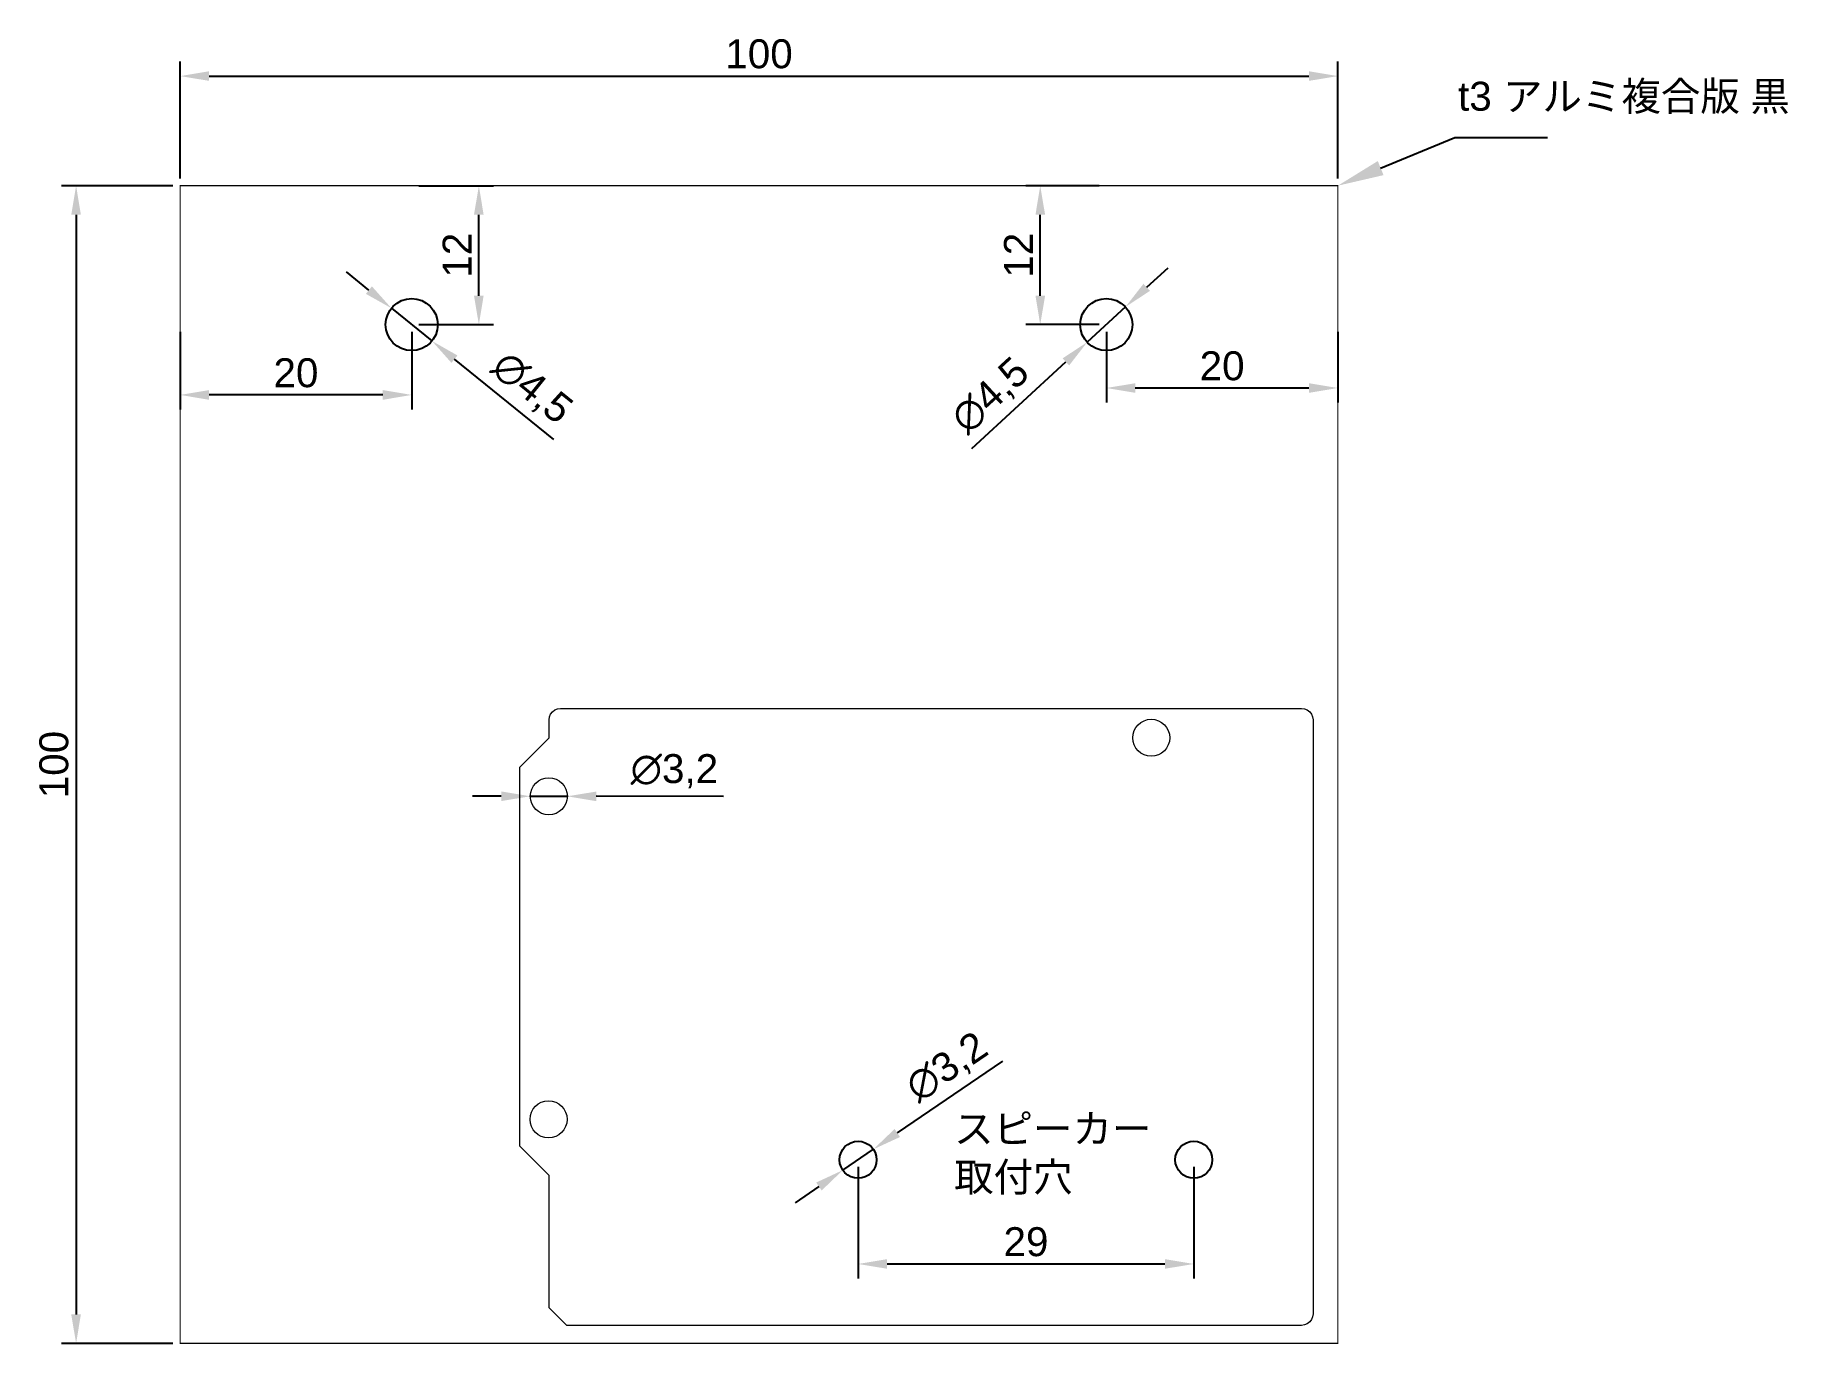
# Model space of a CAD drawing. Header units: millimetres. Extents: x 2437 to 2589, y 1883 to 1996.
import ezdxf
from ezdxf import colors
from ezdxf.entities.mleader import LeaderData, LeaderLine
from ezdxf.math import Vec2, Vec3

# ---------------------------------------------------------------- set-up
doc = ezdxf.new("R2010")
doc.units = ezdxf.units.MM
doc.layers.add('Incisione', color=7, linetype='Continuous', true_color=0x1710ff)
doc.layers.add('Taglio', color=7, linetype='Continuous', true_color=0xc0240f)
doc.styles.get("Standard").update_dxf_attribs({"font": 'arial.ttf'})
doc.dimstyles.new('ISO-25', dxfattribs={"dimtxt": 2.5, "dimasz": 2.5, "dimexe": 1.25, "dimexo": 0.625, "dimtad": 1, "dimtxsty": 'Standard', "dimcen": 2.5, "dimadec": 0, "dimazin": 0, "dimtfac": 1, "dimtmove": 0, "dimatfit": 3, "dimfxl": 1, "dimarcsym": 0})

# ---------------------------------------------------------------- blocks, each defined once
blk = doc.blocks.new('*D4')
at = {"color": 0, "lineweight": -2, "transparency": 16777216}
for p, q in [((2449.69, 1983.2), (2449.69, 1993.29)), ((2549.69, 1983.2), (2549.69, 1993.29)), ((2452.19, 1992.04), (2547.19, 1992.04))]:
    blk.add_line(p, q, dxfattribs=at)
at = {"color": 0, "transparency": 16777216}
for points in [[(2452.19, 1992.46), (2452.19, 1991.63), (2449.69, 1992.04)], [(2547.19, 1992.46), (2547.19, 1991.63), (2549.69, 1992.04)]]:
    blk.add_solid(points, dxfattribs=at)
at = {"layer": 'Defpoints', "color": 0, "transparency": 16777216}
for p in [(2549.69, 1992.04), (2449.69, 1982.57), (2549.69, 1982.57)]:
    blk.add_point(p, dxfattribs=at)
at = {"color": 0, "transparency": 16777216, "insert": (2499.69, 1993.95), "char_height": 2.5, "attachment_point": 5}
blk.add_mtext('100', dxfattribs=at)
blk = doc.blocks.new('*D5')
at = {"color": 0, "lineweight": -2, "transparency": 16777216}
for p, q in [((2449.06, 1982.57), (2439.45, 1982.57)), ((2440.7, 1980.07), (2440.7, 1885.07)), ((2449.06, 1882.57), (2439.45, 1882.57))]:
    blk.add_line(p, q, dxfattribs=at)
at = {"color": 0, "transparency": 16777216}
for points in [[(2440.28, 1980.07), (2441.11, 1980.07), (2440.7, 1982.57)], [(2440.28, 1885.07), (2441.11, 1885.07), (2440.7, 1882.57)]]:
    blk.add_solid(points, dxfattribs=at)
at = {"layer": 'Defpoints', "color": 0, "transparency": 16777216}
for p in [(2449.69, 1982.57), (2440.7, 1882.57), (2449.69, 1882.57)]:
    blk.add_point(p, dxfattribs=at)
at = {"color": 0, "transparency": 16777216, "insert": (2438.79, 1932.57), "char_height": 2.5, "attachment_point": 5, "rotation": 90}
blk.add_mtext('100', dxfattribs=at)
blk = doc.blocks.new('*D8')
at = {"color": 0, "lineweight": -2, "transparency": 16777216}
for p, q in [((2465.99, 1973.56), (2464.05, 1975.13)), ((2467.94, 1971.99), (2471.44, 1969.16)), ((2481.97, 1960.66), (2473.38, 1967.59))]:
    blk.add_line(p, q, dxfattribs=at)
at = {"color": 0, "transparency": 16777216}
for points in [[(2466.25, 1973.88), (2465.73, 1973.23), (2467.94, 1971.99)], [(2473.64, 1967.91), (2473.12, 1967.27), (2471.44, 1969.16)]]:
    blk.add_solid(points, dxfattribs=at)
at = {"layer": 'Defpoints', "color": 0, "transparency": 16777216}
for p in [(2467.94, 1971.99), (2471.44, 1969.16)]:
    blk.add_point(p, dxfattribs=at)
at = {"color": 0, "transparency": 16777216, "insert": (2480.01, 1965.02), "char_height": 2.5, "attachment_point": 5, "rotation": 321.0843}
blk.add_mtext('∅4,5', dxfattribs=at)
blk = doc.blocks.new('*D9')
at = {"color": 0, "lineweight": -2, "transparency": 16777216}
for p, q in [((2470.31, 1982.57), (2476.74, 1982.57)), ((2475.49, 1973.07), (2475.49, 1980.07)), ((2470.31, 1970.57), (2476.74, 1970.57))]:
    blk.add_line(p, q, dxfattribs=at)
at = {"color": 0, "transparency": 16777216}
for points in [[(2475.07, 1980.07), (2475.9, 1980.07), (2475.49, 1982.57)], [(2475.07, 1973.07), (2475.9, 1973.07), (2475.49, 1970.57)]]:
    blk.add_solid(points, dxfattribs=at)
at = {"layer": 'Defpoints', "color": 0, "transparency": 16777216}
for p in [(2469.69, 1982.57), (2475.49, 1982.57), (2469.69, 1970.57)]:
    blk.add_point(p, dxfattribs=at)
at = {"color": 0, "transparency": 16777216, "insert": (2473.61, 1976.57), "char_height": 2.5, "attachment_point": 5, "rotation": 90}
blk.add_mtext('12', dxfattribs=at)
blk = doc.blocks.new('*D10')
at = {"color": 0, "lineweight": -2, "transparency": 16777216}
for p, q in [((2449.69, 1969.95), (2449.69, 1963.25)), ((2469.69, 1969.95), (2469.69, 1963.25)), ((2467.19, 1964.5), (2452.19, 1964.5))]:
    blk.add_line(p, q, dxfattribs=at)
at = {"color": 0, "transparency": 16777216}
for points in [[(2452.19, 1964.92), (2452.19, 1964.08), (2449.69, 1964.5)], [(2467.19, 1964.92), (2467.19, 1964.08), (2469.69, 1964.5)]]:
    blk.add_solid(points, dxfattribs=at)
at = {"layer": 'Defpoints', "color": 0, "transparency": 16777216}
for p in [(2449.69, 1970.57), (2469.69, 1970.57), (2449.69, 1964.5)]:
    blk.add_point(p, dxfattribs=at)
at = {"color": 0, "transparency": 16777216, "insert": (2459.69, 1966.4), "char_height": 2.5, "attachment_point": 5}
blk.add_mtext('20', dxfattribs=at)
blk = doc.blocks.new('*D11')
at = {"color": 0, "lineweight": -2, "transparency": 16777216}
for p, q in [((2533.18, 1973.8), (2535.02, 1975.49)), ((2531.34, 1972.1), (2528.03, 1969.05)), ((2518.08, 1959.87), (2526.2, 1967.35))]:
    blk.add_line(p, q, dxfattribs=at)
at = {"color": 0, "transparency": 16777216}
for points in [[(2532.9, 1974.1), (2533.46, 1973.49), (2531.34, 1972.1)], [(2525.91, 1967.66), (2526.48, 1967.05), (2528.03, 1969.05)]]:
    blk.add_solid(points, dxfattribs=at)
at = {"layer": 'Defpoints', "color": 0, "transparency": 16777216}
for p in [(2531.34, 1972.1), (2528.03, 1969.05)]:
    blk.add_point(p, dxfattribs=at)
at = {"color": 0, "transparency": 16777216, "insert": (2519.75, 1964.36), "char_height": 2.5, "attachment_point": 5, "rotation": 42.7}
blk.add_mtext('∅4,5', dxfattribs=at)
blk = doc.blocks.new('*D12')
at = {"color": 0, "lineweight": -2, "transparency": 16777216}
for p, q in [((2529.69, 1969.95), (2529.69, 1963.85)), ((2549.69, 1969.95), (2549.69, 1963.85)), ((2532.19, 1965.1), (2547.19, 1965.1))]:
    blk.add_line(p, q, dxfattribs=at)
at = {"color": 0, "transparency": 16777216}
for points in [[(2532.19, 1965.51), (2532.19, 1964.68), (2529.69, 1965.1)], [(2547.19, 1965.51), (2547.19, 1964.68), (2549.69, 1965.1)]]:
    blk.add_solid(points, dxfattribs=at)
at = {"layer": 'Defpoints', "color": 0, "transparency": 16777216}
for p in [(2529.69, 1970.57), (2549.69, 1970.57), (2549.69, 1965.1)]:
    blk.add_point(p, dxfattribs=at)
at = {"color": 0, "transparency": 16777216, "insert": (2539.69, 1967), "char_height": 2.5, "attachment_point": 5}
blk.add_mtext('20', dxfattribs=at)
blk = doc.blocks.new('*D13')
at = {"color": 0, "lineweight": -2, "transparency": 16777216}
for p, q in [((2529.06, 1982.57), (2522.73, 1982.57)), ((2523.98, 1973.07), (2523.98, 1980.07)), ((2529.06, 1970.57), (2522.73, 1970.57))]:
    blk.add_line(p, q, dxfattribs=at)
at = {"color": 0, "transparency": 16777216}
for points in [[(2523.57, 1980.07), (2524.4, 1980.07), (2523.98, 1982.57)], [(2523.57, 1973.07), (2524.4, 1973.07), (2523.98, 1970.57)]]:
    blk.add_solid(points, dxfattribs=at)
at = {"layer": 'Defpoints', "color": 0, "transparency": 16777216}
for p in [(2523.98, 1982.57), (2529.69, 1982.57), (2529.69, 1970.57)]:
    blk.add_point(p, dxfattribs=at)
at = {"color": 0, "transparency": 16777216, "insert": (2522.1, 1976.57), "char_height": 2.5, "attachment_point": 5, "rotation": 90}
blk.add_mtext('12', dxfattribs=at)
blk = doc.blocks.new('*D19')
at = {"layer": 'Defpoints', "color": 0, "transparency": 16777216}
for p in [(2479.93, 1929.83), (2483.13, 1929.83)]:
    blk.add_point(p, dxfattribs=at)
at = {"layer": 'Taglio', "color": 0, "lineweight": -2, "transparency": 16777216}
for p, q in [((2477.43, 1929.83), (2474.93, 1929.84)), ((2479.93, 1929.83), (2483.13, 1929.83)), ((2496.63, 1929.81), (2485.63, 1929.83))]:
    blk.add_line(p, q, dxfattribs=at)
at = {"layer": 'Taglio', "color": 0, "transparency": 16777216}
for points in [[(2477.44, 1930.25), (2477.43, 1929.42), (2479.93, 1929.83)], [(2485.64, 1930.24), (2485.63, 1929.41), (2483.13, 1929.83)]]:
    blk.add_solid(points, dxfattribs=at)
at = {"layer": 'Taglio', "color": 0, "transparency": 16777216, "insert": (2492.38, 1931.99), "char_height": 2.5, "attachment_point": 5, "rotation": 359.9421}
blk.add_mtext('∅3,2', dxfattribs=at)
blk = doc.blocks.new('*D20')
at = {"layer": 'Defpoints', "color": 0, "transparency": 16777216}
for p in [(2508.25, 1898.43), (2537.25, 1898.43), (2537.25, 1889.43)]:
    blk.add_point(p, dxfattribs=at)
at = {"layer": 'Taglio', "color": 0, "lineweight": -2, "transparency": 16777216}
for p, q in [((2508.25, 1897.81), (2508.25, 1888.18)), ((2537.25, 1897.81), (2537.25, 1888.18)), ((2510.75, 1889.43), (2534.75, 1889.43))]:
    blk.add_line(p, q, dxfattribs=at)
at = {"layer": 'Taglio', "color": 0, "transparency": 16777216}
for points in [[(2510.75, 1889.85), (2510.75, 1889.02), (2508.25, 1889.43)], [(2534.75, 1889.85), (2534.75, 1889.02), (2537.25, 1889.43)]]:
    blk.add_solid(points, dxfattribs=at)
at = {"layer": 'Taglio', "color": 0, "transparency": 16777216, "insert": (2522.75, 1891.34), "char_height": 2.5, "attachment_point": 5}
blk.add_mtext('29', dxfattribs=at)
blk = doc.blocks.new('*D21')
at = {"layer": 'Defpoints', "color": 0, "transparency": 16777216}
for p in [(2509.57, 1899.34), (2506.92, 1897.53)]:
    blk.add_point(p, dxfattribs=at)
at = {"layer": 'Taglio', "color": 0, "lineweight": -2, "transparency": 16777216}
for p, q in [((2520.71, 1906.95), (2511.63, 1900.75)), ((2506.92, 1897.53), (2509.57, 1899.34)), ((2504.86, 1896.12), (2502.8, 1894.71))]:
    blk.add_line(p, q, dxfattribs=at)
at = {"layer": 'Taglio', "color": 0, "transparency": 16777216}
for points in [[(2511.4, 1901.09), (2511.87, 1900.4), (2509.57, 1899.34)], [(2504.63, 1896.47), (2505.1, 1895.78), (2506.92, 1897.53)]]:
    blk.add_solid(points, dxfattribs=at)
at = {"layer": 'Taglio', "color": 0, "transparency": 16777216, "insert": (2515.98, 1906.34), "char_height": 2.5, "attachment_point": 5, "rotation": 34.3278}
blk.add_mtext('∅3,2', dxfattribs=at)

msp = doc.modelspace()

# ---------------------------------------------------------------- linework, layer by layer
at = {"lineweight": 60, "const_width": 0.1}
msp.add_lwpolyline([(2449.687, 1882.574), (2549.687, 1882.574), (2549.687, 1982.574), (2449.687, 1982.574)], close=True, dxfattribs=at)
for centre in [(2469.687, 1970.574), (2529.687, 1970.574)]:
    msp.add_circle(centre, 2.25)
at = {"layer": 'Incisione', "color": 9, "lineweight": 13, "true_color": 0xc7c8ca}
for points in [[(2481.556, 1936.429), (2481.598, 1936.683)], [(2481.598, 1936.683), (2481.683, 1936.916)], [(2481.683, 1936.916), (2481.852, 1937.127)], [(2481.852, 1937.127), (2482.064, 1937.296)], [(2482.064, 1937.296), (2482.296, 1937.381)], [(2482.296, 1937.381), (2482.55, 1937.423)], [(2482.55, 1937.423), (2546.557, 1937.423)], [(2546.557, 1937.423), (2546.811, 1937.381)], [(2546.811, 1937.381), (2547.044, 1937.296)], [(2547.044, 1937.296), (2547.255, 1937.127)], [(2547.255, 1937.127), (2547.424, 1936.916)], [(2547.424, 1936.916), (2547.509, 1936.683)], [(2547.509, 1936.683), (2547.551, 1936.429)], [(2481.556, 1934.884), (2481.556, 1936.429)], [(2547.551, 1936.429), (2547.551, 1885.139)], [(2479.017, 1932.345), (2481.556, 1934.884)], [(2479.017, 1899.612), (2479.017, 1932.345)], [(2481.556, 1897.073), (2479.017, 1899.612)], [(2481.556, 1885.647), (2481.556, 1897.073)], [(2483.079, 1884.123), (2481.556, 1885.647)], [(2547.551, 1885.139), (2547.509, 1884.864)], [(2546.557, 1884.123), (2483.079, 1884.123)], [(2546.811, 1884.166), (2546.557, 1884.123)], [(2547.044, 1884.271), (2546.811, 1884.166)], [(2547.255, 1884.42), (2547.044, 1884.271)], [(2547.424, 1884.631), (2547.255, 1884.42)], [(2547.509, 1884.864), (2547.424, 1884.631)]]:
    msp.add_lwpolyline(points, dxfattribs=at)
at = {"layer": 'Taglio', "color": 0, "lineweight": 15}
for centre in [(2533.569, 1934.884), (2481.535, 1929.83), (2481.508, 1901.925)]:
    msp.add_circle(centre, 1.6, dxfattribs=at)
at = {"layer": 'Taglio', "color": 0}
for centre in [(2508.246, 1898.434), (2537.246, 1898.434)]:
    msp.add_circle(centre, 1.6, dxfattribs=at)

# ---------------------------------------------------------------- texts
at = {"layer": 'Taglio', "color": 0, "char_height": 2.5, "attachment_point": 1}
for s, width, insert in [('t3 {\\fMS PGothic|b0|i0|c128|p50;アルミ複合版 黒}', 49.65728, (2560.069, 1991.552)), ('{\\fMS PGothic|b0|i0|c128|p50;スピーカー取付穴}', 17.26596, (2516.539, 1902.365))]:
    msp.add_mtext_dynamic_manual_height_columns(s, width=width, gutter_width=12.5, heights=[0], dxfattribs=dict(at, insert=insert))

# ---------------------------------------------------------------- dimensions: what is measured, and where the dimension line sits
for base, p1, p2, picture, middle in [((2549.687, 1992.044), (2449.687, 1982.574), (2549.687, 1982.574), '*D4', (2499.687, 1993.946)), ((2449.687, 1964.499), (2469.687, 1970.574), (2449.687, 1970.574), '*D10', (2459.687, 1966.4)), ((2549.687, 1965.098), (2529.687, 1970.574), (2549.687, 1970.574), '*D12', (2539.687, 1966.999))]:
    dim = msp.add_linear_dim(base=base, p1=p1, p2=p2, dimstyle='ISO-25')
    dim.commit()
    dim.dimension.update_dxf_attribs({"geometry": picture, "text_midpoint": middle})
for base, p1, p2, picture, middle in [((2440.696, 1882.574), (2449.687, 1982.574), (2449.687, 1882.574), '*D5', (2438.794, 1932.574)), ((2475.487, 1982.574), (2469.687, 1970.574), (2469.687, 1982.574), '*D9', (2473.607, 1976.574)), ((2523.982, 1982.574), (2529.687, 1970.574), (2529.687, 1982.574), '*D13', (2522.102, 1976.574))]:
    dim = msp.add_linear_dim(base=base, p1=p1, p2=p2, angle=90, dimstyle='ISO-25')
    dim.commit()
    dim.dimension.update_dxf_attribs({"geometry": picture, "text_midpoint": middle})
dim = msp.add_diameter_dim_2p(p1=(2467.936, 1971.988), p2=(2471.438, 1969.161), dimstyle='ISO-25')
dim.commit()
dim.dimension.update_dxf_attribs({"geometry": '*D8', "text_midpoint": (2478.651, 1963.338)})
dim = msp.add_diameter_dim_2p(p1=(2531.341, 1972.1), p2=(2528.034, 1969.048), dimstyle='ISO-25')
dim.commit()
dim.dimension.update_dxf_attribs({"geometry": '*D11', "text_midpoint": (2521.221, 1962.762), "dimtype": 163})
at = {"layer": 'Taglio', "color": 0}
for p1, p2, picture, middle in [((2479.935, 1929.832), (2483.135, 1929.828), '*D19', (2492.385, 1931.987)), ((2506.925, 1897.532), (2509.567, 1899.337), '*D21', (2517.205, 1904.552))]:
    dim = msp.add_diameter_dim_2p(p1=p1, p2=p2, dimstyle='ISO-25', dxfattribs=at)
    dim.commit()
    dim.dimension.update_dxf_attribs({"geometry": picture, "text_midpoint": middle})
dim = msp.add_linear_dim(base=(2537.246, 1889.434), p1=(2508.246, 1898.434), p2=(2537.246, 1898.434), dimstyle='ISO-25', dxfattribs=at)
dim.commit()
dim.dimension.update_dxf_attribs({"geometry": '*D20', "text_midpoint": (2522.746, 1891.336)})

# ---------------------------------------------------------------- leaders
ml = msp.add_multileader_mtext('Standard', dxfattribs=at)
ml.set_content('')
ml.set_leader_properties()
ml.build(insert=Vec2(0, 0))
ctx = ml.context
ctx.base_point, ctx.plane_origin = Vec3(2567.797, 1986.732), Vec3(2549.687, 1982.574)
notes = []
notes.append((ctx, [(0, (1, 1, 0), (2559.797, 1986.732), (1, 0), 8, [(0, [(2549.687, 1982.574)], 0, [])])]))
ctx.mtext.insert, ctx.mtext.flow_direction = Vec3(2569.797, 1988.732), 5
for ctx, leaders in notes:
    for number, flags, end, landing, length, lines in leaders:
        leader = LeaderData()
        leader.index, (leader.has_last_leader_line, leader.has_dogleg_vector, leader.attachment_direction) = number, flags
        leader.last_leader_point, leader.dogleg_vector, leader.dogleg_length = Vec3(end), Vec3(landing), length
        for number, points, colour, breaks in lines:
            line = LeaderLine()
            line.index, line.vertices, line.color, line.breaks = number, Vec3.list(points), colors.encode_raw_color(colour), breaks
            leader.lines.append(line)
        ctx.leaders.append(leader)

doc.saveas('drawing.dxf')
